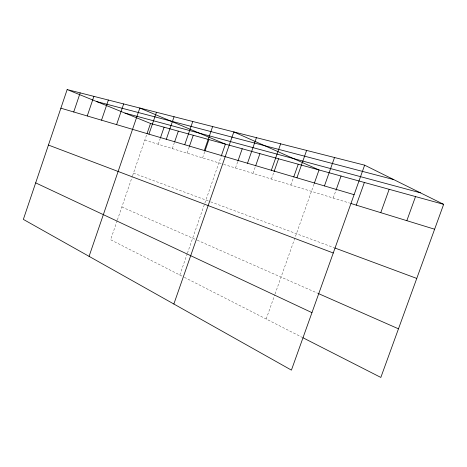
<?xml version="1.0" encoding="UTF-8"?>
<svg xmlns="http://www.w3.org/2000/svg" width="467" height="467" viewBox="0 0 467 467"><rect width="100%" height="100%" fill="white"/><g stroke="black" fill="none" stroke-linecap="round" stroke-linejoin="round"><path stroke-width="0.35" stroke-dasharray="2.33 1.75" d="M117.159 220.657L110.609 239.74L183.706 276.989M117.392 219.975L132.307 176.526M132.54 175.849L146.854 134.134M158.237 144.262L160.111 138.81M172.311 148.588L174.395 142.552M187.074 153.129L189.217 146.942M202.573 157.893L204.692 151.793M179.824 275.01L187.179 253.885M187.419 253.202L221.2 156.194M235.496 168.009L237.656 161.827M252.991 173.391L255.379 166.585M271.432 179.059L273.808 172.305M290.888 185.037L293.258 178.324M266.19 319.014L274.806 294.706M275.051 294.029L314.052 184.004M333.204 198.049L336.053 190.046M144.799 140.135L223.022 164.18M223.716 164.39L349.491 203.052M133.469 173.14L209.987 201.581M210.664 201.832L334.092 247.703M121.846 207.004L196.619 239.933M197.284 240.225L317.805 293.299M184.354 277.316L302.26 337.396"/><path stroke-width="0.7" d="M67.155 89.571L23.35 219.397L291.426 370.127L364.639 165.166L67.155 89.571L150.514 123.469L443.65 204.342L380.833 377.429L302.89 337.717M73.722 111.975L80.178 92.88M87.253 115.968L93.902 96.365M101.526 120.177L108.373 100.043M116.598 124.625L123.662 103.931M89.074 256.354L139.831 108.04L225.398 144.134L221.434 155.529M147.082 133.469L150.514 123.469M148.938 134.163L156.457 112.261M160.344 138.127L164.098 127.217M166.299 139.283L174.068 116.738M174.629 141.88L178.33 131.145M184.734 144.717L192.76 121.49M189.45 146.259L193.256 135.261M204.33 150.502L212.643 126.539M204.925 151.11L208.924 139.586M173.858 304.023L233.827 131.928L319.031 169.965L314.291 183.333M237.896 161.138L242.215 148.769M247.498 163.234L256.447 137.672M255.618 165.902L259.915 153.655M271.35 170.268L280.649 143.824M274.047 171.628L278.56 158.798M293.731 176.981L298.238 164.226M296.936 177.816L306.615 150.421M324.442 185.93L334.53 157.519M336.053 190.046L341.044 176.036M356.274 205.136L364.377 182.474M380.768 212.666L389.163 189.31M406.833 220.681L415.531 196.584M96.71 101.59L393.739 179.597M124.981 113.084L420.434 192.83M60.873 108.186L354.097 194.675M350.845 203.472L434.619 229.221M334.775 247.959L416.762 278.431M48.434 145.056L333.269 252.997M318.471 293.591L398.474 328.821M35.679 182.866L311.956 312.651M364.639 165.166L443.65 204.342"/></g></svg>
